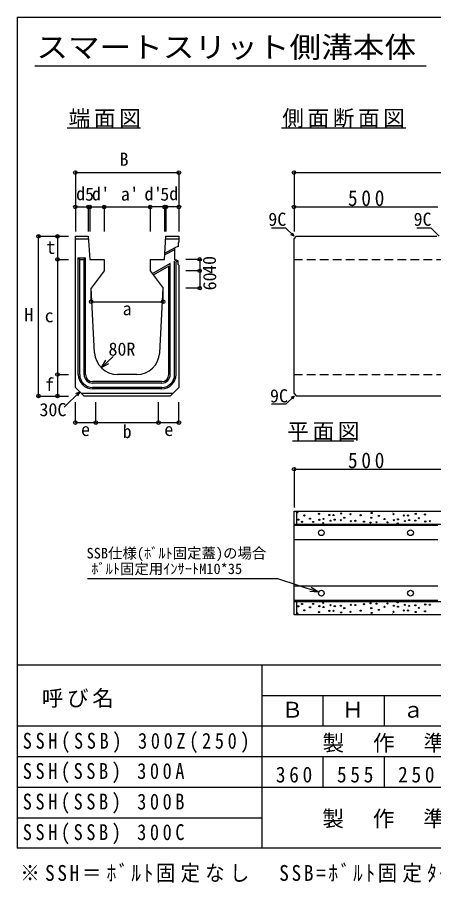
# Model space of a CAD drawing. Units: millimetres at full size, sheet at 1:20; details may follow other scales. Extents: x -10229 to 2612, y -1965 to 1806.
# Drawn here: x -10229 to -9071, y -1965 to 441 of the extents above; entities that cross this region are included whole.
import ezdxf
from ezdxf.enums import TextEntityAlignment as Align

# ---------------------------------------------------------------- set-up
doc = ezdxf.new("R2010")
doc.units = ezdxf.units.MM
doc.header["$LTSCALE"] = 20
doc.header["$PDMODE"] = 32
doc.header["$PDSIZE"] = 10
doc.linetypes.add('DASHED1', pattern=[1.8, 1.2, -0.6])
for name, color, linetype in [('0-1', 3, 'Continuous'), ('0-3', 7, 'Continuous'), ('0-4', 7, 'Continuous')]:
    doc.layers.add(name, color=color, linetype=linetype)
doc.styles.add('ＭＳ ゴシック', font='')
doc.styles.get('ＭＳ ゴシック').set_extended_font_data('MS Gothic')

msp = doc.modelspace()

# ---------------------------------------------------------------- linework, layer by layer
at = {"layer": '0-1'}
for p, q in [((-10067.29, -587.96), (-10067.29, -167.96)), ((-10067.29, -167.96), (-10031.29, -167.96)), ((-9815.29, -167.96), (-9779.29, -167.96)), ((-9779.29, -167.96), (-9779.29, -183.96)), ((-9459.29, -175.16), (-9452.09, -167.96)), ((-9452.09, -167.96), (-9062.49, -167.96)), ((-10067.29, -175.16), (-10031.29, -175.16)), ((-9815.29, -175.16), (-9779.29, -175.16)), ((-9779.29, -183.96), (-9781.69, -185.56)), ((-9781.69, -185.56), (-9781.69, -195.96)), ((-9459.29, -604.76), (-9459.29, -175.16)), ((-9791.29, -205.4), (-9818.51, -219.43)), ((-9791.29, -200.9), (-9818.22, -214.78)), ((-9781.69, -195.96), (-9791.29, -199.96)), ((-9791.29, -199.96), (-9791.29, -231.96)), ((-10059.29, -551.96), (-10059.29, -227.96)), ((-10059.29, -227.96), (-10039.29, -227.96)), ((-10059.29, -227.96), (-10055.29, -231.96)), ((-10055.29, -231.96), (-10043.29, -231.96)), ((-10055.29, -551.96), (-10055.29, -231.96)), ((-10043.29, -231.96), (-10039.29, -227.96)), ((-10043.29, -551.96), (-10043.29, -231.96)), ((-10039.29, -551.96), (-10039.29, -227.96)), ((-9987.29, -231.96), (-9987.29, -263.96)), ((-9859.29, -231.96), (-9859.29, -263.96)), ((-9786.34, -234.02), (-9791.29, -236.87)), ((-9791.29, -551.96), (-9791.29, -236.87)), ((-9781.69, -235.96), (-9787.29, -239.18)), ((-9787.29, -551.96), (-9787.29, -239.18)), ((-9987.29, -263.96), (-10023.29, -311.96)), ((-9859.29, -263.96), (-9823.29, -311.96)), ((-9803.29, -243.79), (-9853.36, -272.64)), ((-9803.29, -551.96), (-9803.29, -243.79)), ((-9779.29, -247.96), (-9781.69, -246.36)), ((-9779.29, -247.96), (-9779.29, -587.96)), ((-10013.72, -491.36), (-10023.29, -311.96)), ((-9832.86, -491.36), (-9823.29, -311.96)), ((-9896.77, -551.96), (-9949.81, -551.96)), ((-9827.29, -571.96), (-10019.29, -571.96)), ((-9827.29, -575.96), (-10019.29, -575.96)), ((-10067.29, -587.96), (-10043.29, -611.96)), ((-9827.29, -587.96), (-10019.29, -587.96)), ((-9827.29, -591.96), (-10019.29, -591.96)), ((-9803.29, -611.96), (-9779.29, -587.96)), ((-9796.09, -604.76), (-10050.49, -604.76)), ((-9803.29, -611.96), (-10043.29, -611.96)), ((-9459.29, -604.76), (-9452.09, -611.96)), ((-7866.49, -611.96), (-9452.09, -611.96)), ((-9452.09, -931.96), (-9452.09, -967.96)), ((-9459.29, -967.96), (-7859.29, -967.96)), ((-9059.29, -971.96), (-9459.29, -971.96)), ((-9059.29, -1011.96), (-9459.29, -1011.96)), ((-9459.29, -1139.96), (-9059.29, -1139.96)), ((-9059.29, -1179.96), (-9459.29, -1179.96)), ((-7859.29, -1183.96), (-9459.29, -1183.96)), ((-9452.09, -1183.96), (-9452.09, -1219.96))]:
    msp.add_line(p, q, dxfattribs=at)
at = {"layer": '0-1', "linetype": 'DASHED1'}
for p, q in [((-9459.29, -231.96), (-8659.29, -231.96)), ((-9459.29, -551.96), (-8659.29, -551.96))]:
    msp.add_line(p, q, dxfattribs=at)
at = {"layer": '0-1'}
for points in [[(-10031.29, -167.96), (-10027.29, -231.96), (-9987.29, -231.96)], [(-9859.29, -231.96), (-9819.29, -231.96), (-9815.29, -167.96)], [(-9781.69, -246.36), (-9781.69, -235.96), (-9791.29, -231.96)], [(-9807.29, -551.96), (-9807.29, -250.71), (-9851.09, -275.96)]]:
    msp.add_lwpolyline(points, dxfattribs=at)
msp.add_lwpolyline([(-9459.29, -931.96), (-7859.29, -931.96), (-7859.29, -1219.96), (-9459.29, -1219.96)], close=True, dxfattribs=at)
for centre in [(-9383.29, -991.96), (-9135.29, -991.96), (-9383.29, -1159.96), (-9135.29, -1159.96)]:
    msp.add_circle(centre, 8, dxfattribs=at)
for centre, radius, start, end in [((-9949.81, -487.96), 64, 183.05288, 270), ((-9896.77, -487.96), 64, 270, 356.94712), ((-10019.29, -551.96), 40, 180, 270), ((-10019.29, -551.96), 36, 180, 270), ((-10019.29, -551.96), 24, 180, 270), ((-10019.29, -551.96), 20, 180, 270), ((-9827.29, -551.96), 24, 270, 0), ((-9827.29, -551.96), 36, 270, 0), ((-9827.29, -551.96), 40, 270, 0), ((-9827.29, -551.96), 20, 270, 0)]:
    msp.add_arc(centre, radius, start, end, dxfattribs=at)
at = {"layer": '0-3'}
for p, q in [((-10228.78, 440.91), (-10228.78, -1869.09)), ((-10067.29, 9.36), (-9779.29, 9.36)), ((-10067.29, 9.36), (-10067.29, -86.33)), ((-9779.29, 9.36), (-9779.29, -86.33)), ((-9459.29, 9.36), (-7859.29, 9.36)), ((-9459.29, 9.36), (-9459.29, -86.33)), ((-10067.29, -86.33), (-10031.29, -86.33)), ((-10067.29, -86.33), (-10067.29, -154.66)), ((-10031.29, -86.33), (-10031.29, -154.66)), ((-10031.29, -86.33), (-10027.29, -86.33)), ((-10027.29, -86.33), (-10027.29, -154.66)), ((-10027.29, -86.33), (-9987.29, -86.33)), ((-10027.29, -86.33), (-10027.29, -154.66)), ((-9987.29, -86.33), (-9987.29, -154.66)), ((-9987.29, -86.33), (-9859.29, -86.33)), ((-9987.29, -86.33), (-9987.29, -154.66)), ((-9859.29, -86.33), (-9859.29, -154.66)), ((-9819.29, -86.33), (-9859.29, -86.33)), ((-9859.29, -86.33), (-9859.29, -154.66)), ((-9859.29, -86.33), (-9859.29, -154.66)), ((-9815.29, -86.33), (-9819.29, -86.33)), ((-9819.29, -86.33), (-9819.29, -154.66)), ((-9819.29, -86.33), (-9819.29, -154.66)), ((-9779.29, -86.33), (-9815.29, -86.33)), ((-9815.29, -86.33), (-9815.29, -154.66)), ((-9779.29, -86.33), (-9779.29, -154.66)), ((-9459.29, -86.33), (-9059.29, -86.33)), ((-9459.29, -86.33), (-9459.29, -154.66)), ((-10169.86, -611.96), (-10169.86, -167.96)), ((-10169.86, -167.96), (-10117.02, -167.96)), ((-10117.02, -167.96), (-10117.02, -231.96)), ((-10117.02, -167.96), (-10086.2, -167.96)), ((-9481.57, -145.68), (-9522.17, -145.68)), ((-9459.29, -167.96), (-9481.57, -145.68)), ((-9459.29, -167.96), (-9467.67, -163.46)), ((-9459.29, -167.96), (-9463.79, -159.58)), ((-9077.57, -145.68), (-9118.17, -145.68)), ((-9055.29, -167.96), (-9077.57, -145.68)), ((-10117.02, -231.96), (-10086.2, -231.96)), ((-10117.02, -231.96), (-10117.02, -551.96)), ((-9721.47, -231.96), (-9759.71, -231.96)), ((-9721.47, -231.96), (-9721.47, -263.96)), ((-9721.47, -263.96), (-9759.71, -263.96)), ((-9721.47, -263.96), (-9721.47, -311.96)), ((-10023.29, -349.84), (-10023.29, -311.96)), ((-9823.29, -349.84), (-9823.29, -311.96)), ((-9721.47, -311.96), (-9759.71, -311.96)), ((-10023.29, -349.84), (-9823.29, -349.84)), ((-9994.99, -532.93), (-9973.96, -521.37)), ((-10117.02, -551.96), (-10086.2, -551.96)), ((-10117.02, -551.96), (-10117.02, -611.96)), ((-10055.29, -599.96), (-10098.28, -642.95)), ((-10055.29, -599.96), (-10066.96, -605.63)), ((-10055.29, -599.96), (-10060.96, -611.63)), ((-10169.86, -611.96), (-10117.02, -611.96)), ((-10117.02, -611.96), (-10086.2, -611.96)), ((-9459.29, -611.96), (-9481.57, -634.23)), ((-9459.29, -611.96), (-9467.67, -616.45)), ((-9459.29, -611.96), (-9463.79, -620.33)), ((-10067.29, -685.63), (-10067.29, -628.99)), ((-10010.49, -685.63), (-10010.49, -628.99)), ((-9836.09, -685.63), (-9836.09, -628.99)), ((-9779.29, -685.63), (-9779.29, -628.99)), ((-9481.57, -634.23), (-9522.17, -634.23)), ((-10067.29, -685.63), (-10010.49, -685.63)), ((-10010.49, -685.63), (-9836.09, -685.63)), ((-9836.09, -685.63), (-9779.29, -685.63)), ((-9459.29, -815.3), (-7859.29, -815.3)), ((-9459.29, -815.3), (-9459.29, -921.68)), ((-9504.6, -1119.7), (-10033.83, -1119.7)), ((-9390.88, -1157.44), (-9504.6, -1119.7)), ((-9390.88, -1157.44), (-9411.24, -1144.38)), ((-9390.88, -1157.44), (-9415.01, -1155.74)), ((-10228.78, -1359.09), (-7168.78, -1359.09)), ((-9548.78, -1359.09), (-9548.78, -1869.09)), ((-9548.78, -1444.09), (-7423.78, -1444.09)), ((-9378.78, -1444.09), (-9378.78, -1529.09)), ((-9208.78, -1444.09), (-9208.78, -1529.09)), ((-10228.78, -1529.09), (-7168.78, -1529.09)), ((-10228.78, -1614.09), (-7168.78, -1614.09)), ((-9378.78, -1614.09), (-9378.78, -1699.09)), ((-9208.78, -1614.09), (-9208.78, -1699.09)), ((-10228.78, -1699.09), (-7168.78, -1699.09)), ((-10228.78, -1784.09), (-9548.78, -1784.09)), ((-10058.78, -1784.09), (-9548.78, -1784.09)), ((-7168.78, -1869.09), (-10228.78, -1869.09))]:
    msp.add_line(p, q, dxfattribs=at)
at = {"layer": '0-3', "color": 2}
for p, q in [((-10179.73, 306.01), (-9091.41, 306.01)), ((-10089.92, 133.32), (-9885.73, 133.32)), ((-9493.69, 133.32), (-9148.61, 133.32)), ((-9463.36, -736.18), (-9292.72, -736.18))]:
    msp.add_line(p, q, dxfattribs=at)
at = {"layer": '0-3'}
for points in [[(-10228.78, 440.91), (-7168.78, 440.91), (-7168.78, -1869.09)], [(-9962.46, -501.73), (-9994.99, -532.93), (-9982.56, -512.4)]]:
    msp.add_lwpolyline(points, dxfattribs=at)
for p in [(-10067.29, 9.36), (-9779.29, 9.36), (-9459.29, 9.36), (-10067.29, -86.33), (-10031.29, -86.33), (-10027.29, -86.33), (-9987.29, -86.33), (-9859.29, -86.33), (-9819.29, -86.33), (-9815.29, -86.33), (-9779.29, -86.33), (-9459.29, -86.33), (-10169.86, -167.96), (-10117.02, -167.96), (-10117.02, -231.96), (-9721.47, -231.96), (-9721.47, -263.96), (-9721.47, -311.96), (-10023.29, -349.84), (-9823.29, -349.84), (-10117.02, -551.96), (-10169.86, -611.96), (-10117.02, -611.96), (-10067.29, -685.63), (-10010.49, -685.63), (-9836.09, -685.63), (-9779.29, -685.63), (-9459.29, -815.3)]:
    msp.add_point(p, dxfattribs=at)
at = {"layer": '0-4', "color": 3, "linetype": 'DASHED1'}
for p, q in [((-9185.69, -931.96), (-9183.29, -934.36)), ((-9185.69, -1219.96), (-9183.29, -1217.56))]:
    msp.add_line(p, q, dxfattribs=at)
at = {"layer": '0-4'}
for centre in [(-9450.48, -936), (-9389.78, -939.22), (-9328, -938.5), (-9243.36, -937.06), (-9120.88, -939.56), (-9447.21, -955.41), (-9436.92, -961.71), (-9430.49, -944.22), (-9414.78, -952.79), (-9406.21, -962.07), (-9388.71, -956), (-9377.28, -953.5), (-9360.85, -942.79), (-9358, -958.5), (-9349.43, -942.79), (-9346.21, -955.64), (-9329.07, -957.07), (-9319.43, -950.29), (-9301.93, -940.29), (-9301.22, -959.57), (-9288.72, -958.86), (-9274.08, -943.14), (-9264.8, -961.36), (-9246.57, -963.84), (-9244.43, -950.27), (-9229.79, -962.77), (-9223.36, -945.27), (-9207.65, -953.84), (-9199.08, -963.13), (-9182.65, -940.27), (-9181.58, -957.06), (-9170.15, -954.56), (-9153.73, -943.85), (-9150.87, -959.56), (-9142.3, -943.85), (-9139.09, -956.7), (-9121.95, -958.13), (-9112.3, -951.34), (-9094.81, -941.35), (-9094.09, -960.63), (-9081.6, -959.91), (-9378, -965.28), (-9170.87, -966.34), (-9447.21, -1196.5), (-9436.92, -1190.2), (-9414.78, -1199.13), (-9406.21, -1189.84), (-9388.71, -1195.91), (-9378, -1186.63), (-9377.28, -1198.41), (-9358, -1193.41), (-9346.21, -1196.27), (-9329.07, -1194.84), (-9319.43, -1201.63), (-9301.22, -1192.34), (-9288.72, -1193.06), (-9264.8, -1190.56), (-9246.57, -1188.07), (-9244.43, -1201.64), (-9229.79, -1189.14), (-9207.65, -1198.07), (-9199.08, -1188.78), (-9181.58, -1194.85), (-9170.87, -1185.57), (-9170.15, -1197.35), (-9150.87, -1192.35), (-9139.09, -1195.21), (-9121.95, -1193.78), (-9112.3, -1200.57), (-9094.09, -1191.28), (-9081.6, -1192), (-9450.48, -1215.91), (-9430.49, -1207.7), (-9389.78, -1212.7), (-9360.85, -1209.12), (-9349.43, -1209.12), (-9328, -1213.41), (-9301.93, -1211.62), (-9274.08, -1208.77), (-9243.36, -1214.85), (-9223.36, -1206.64), (-9182.65, -1211.64), (-9153.73, -1208.07), (-9142.3, -1208.07), (-9120.88, -1212.35), (-9094.81, -1210.57)]:
    msp.add_circle(centre, 1.6, dxfattribs=at)

# ---------------------------------------------------------------- texts
at = {"layer": '0-3', "style": 'ＭＳ ゴシック', "width": 1.1}
msp.add_text('スマートスリット側溝本体', height=58.65, dxfattribs=at).set_placement((-10175.96, 311.05), align=Align.BOTTOM_LEFT)
at = {"layer": '0-3', "color": 4, "style": 'ＭＳ ゴシック'}
for s, height, p in [('B', 36.66, (-9944.42, 17.03)), ('d', 36.66, (-10065.21, -78.51)), ('5', 36.66, (-10040.46, -79.87)), ("d'", 36.66, (-10021.43, -79.11)), ("a'", 36.66, (-9940.86, -79.69)), ("d'", 36.66, (-9875.16, -79.11)), ('5', 36.66, (-9831.13, -79.87)), ('d', 36.66, (-9806.37, -78.51)), ('9C', 36.66, (-9530.71, -149.8)), ('9C', 36.66, (-9126.71, -149.8)), ('t', 36.66, (-10148.13, -227.73)), ('a', 36.66, (-9935.72, -398.39)), ('H', 36.66, (-10209.04, -415.27)), ('c', 36.66, (-10152.64, -417.84)), ('80R', 36.66, (-9975.17, -510.79)), ('f', 36.66, (-10151.41, -609.32)), ('9C', 36.66, (-9526.04, -640.65)), ('30C', 36.66, (-10167.17, -679.03)), ('e', 36.66, (-10051.56, -734.05)), ('b', 36.66, (-9935.91, -739.67)), ('e', 36.66, (-9820.02, -734.05)), ('SSB仕様(ﾎﾞﾙﾄ固定蓋)の場合', 29.33, (-10036.25, -1072.19)), ('ﾎﾞﾙﾄ固定用ｲﾝｻｰﾄM10*35', 29.33, (-10023.18, -1115.59))]:
    msp.add_text(s, height=height, dxfattribs=at).set_placement(p, align=Align.BOTTOM_LEFT)
for s, p in [('40', (-9665.41, -272.39)), ('60', (-9664.62, -318.19))]:
    msp.add_text(s, height=36.66, rotation=90, dxfattribs=at).set_placement(p, align=Align.BOTTOM_LEFT)
at = {"layer": '0-3', "style": 'ＭＳ ゴシック'}
for s, p in [('Ｂ', (-9493.8, -1519.17)), ('Ｈ', (-9325.8, -1519.17)), ('ａ', (-9157.8, -1519.17))]:
    msp.add_text(s, height=43.99, dxfattribs=at).set_placement(p, align=Align.BOTTOM_LEFT)
at = {"layer": '0-3', "char_height": 43.99, "attachment_point": 7, "style": 'ＭＳ ゴシック'}
for s, insert in [('\\T1.17;端面図', (-10085.91, 133.4)), ('\\T1.17;側面断面図', (-9491.91, 133.4)), ('\\T1.38;\\W0.9;500', (-9309.29, -84.33)), ('\\T1.17;平面図', (-9477.82, -736.11)), ('\\T1.38;\\W0.9;500', (-9309.29, -813.3)), ('\\T1.17;呼び名', (-10160.71, -1478.77)), ('\\T1.4;\\W0.85;SSH(SSB)\\~300Z(250)', (-10213.63, -1603.98)), ('\\T1.17;製\u3000作\u3000準\u3000備\u3000中\u3000', (-9379.97, -1603.15)), ('\\T1.39;\\W0.85;SSH(SSB)\\~300A', (-10213.63, -1687.98)), ('\\T1.38;\\W0.9;360', (-9509.8, -1686.86)), ('\\T1.38;\\W0.9;555', (-9339.8, -1686.86)), ('\\T1.38;\\W0.9;250', (-9169.8, -1686.86)), ('\\T1.39;\\W0.85;SSH(SSB)\\~300B', (-10213.63, -1772.98)), ('\\T1.17;製\u3000作\u3000準\u3000備\u3000中\u3000', (-9380.47, -1813.48)), ('\\T1.39;\\W0.85;SSH(SSB)\\~300C', (-10213.63, -1857.98)), ('\\T1.27;\\W0.9;※SSH＝ﾎﾞﾙﾄ固定なし\u3000SSB=ﾎﾞﾙﾄ固定ﾀｲﾌﾟ', (-10220.3, -1964.78))]:
    msp.add_mtext(s, dxfattribs=dict(at, insert=insert))

doc.saveas('drawing.dxf')
